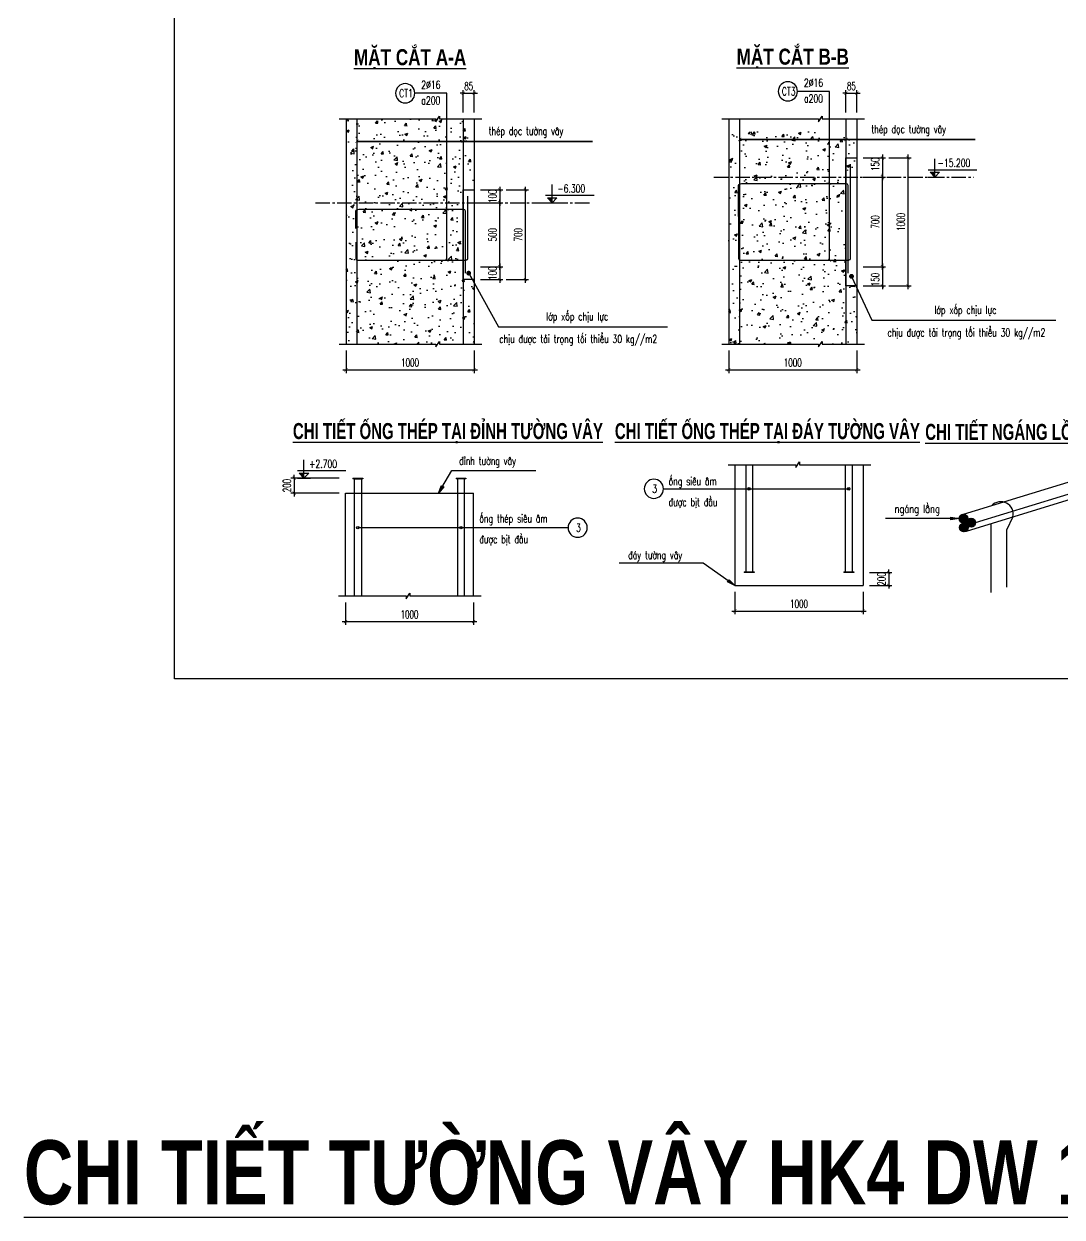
# Model space of a CAD drawing. Header units: millimetres. Extents: x -143570 to 58447, y -1448440 to -1202244.
# Drawn here: x -143570 to -111154, y -1291914 to -1254652 of the extents above; entities that cross this region are included whole.
import ezdxf
from ezdxf.enums import TextEntityAlignment as Align

# ---------------------------------------------------------------- set-up
doc = ezdxf.new("R2010")
doc.units = ezdxf.units.MM
doc.header["$LTSCALE"] = 30
doc.header["$PDMODE"] = 3
doc.linetypes.add('CENTER2', pattern=[1.125, 0.75, -0.125, 0.125, -0.125])
doc.layers.get('0').update_dxf_attribs({"lineweight": 9})
doc.layers.get('Defpoints').update_dxf_attribs({"lineweight": 9})
for name, color, linetype in [('ccu11-Chidan', 9, 'Continuous'), ('ccu11-Cotthep', 9, 'Continuous'), ('ccu11-Dim', 8, 'Continuous'), ('ccu11-Hatch', 8, 'Continuous'), ('ccu11-Manh', 8, 'Continuous'), ('ccu11-Text', 31, 'Continuous'), ('ccu11-Thay', 7, 'Continuous'), ('ccu11-Thep', 4, 'Continuous'), ('ccu11-Truc', 13, 'CENTER2')]:
    doc.layers.add(name, color=color, linetype=linetype)
doc.styles.add('ccu11-dim', font='vnsimli.shx', dxfattribs={"width": 0.65, "bigfont": 'bigfont.shx'})
doc.styles.add('ccu11-VnAvH-B', font='')
doc.styles.add('ccu11-vnsimli', font='vnsimli.shx', dxfattribs={"width": 0.8, "bigfont": 'vns.shx'})
doc.styles.add('ccu11-vnsimple', font='vnsimple.shx', dxfattribs={"bigfont": 'bigfont.shx'})
doc.styles.add('ccu11_simli', font='vnsimli.shx', dxfattribs={"width": 0.8})
doc.styles.get('ccu11-VnAvH-B').set_extended_font_data('.VnAvantH', bold=True)
doc.dimstyles.new('ccu11-100', dxfattribs={"dimscale": 100, "dimtxt": 2.5, "dimasz": 1, "dimexe": 1, "dimexo": 2, "dimgap": 1, "dimtad": 1, "dimdec": 0, "dimdsep": 46, "dimtxsty": 'ccu11-dim', "dimblk": 'ARCHTICK', "dimcen": -1, "dimdle": 1, "dimclrd": 256, "dimclre": 256, "dimclrt": 3, "dimadec": 0, "dimazin": 2, "dimtfac": 0.1, "dimtdec": 0, "dimtmove": 0, "dimatfit": 1, "dimldrblk": 'ARCHTICK', "dimfxl": 1, "dimtvp": 0.833333, "dimtolj": 1, "dimtzin": 12, "dimarcsym": 0})
doc.dimstyles.new('ccu11-100x4', dxfattribs={"dimscale": 100, "dimtxt": 2.5, "dimasz": 1, "dimexe": 1, "dimexo": 2, "dimgap": 1, "dimtad": 1, "dimdec": 0, "dimlfac": 0.25, "dimdsep": 46, "dimtxsty": 'ccu11-dim', "dimblk": 'ARCHTICK', "dimcen": -1, "dimdle": 1, "dimclrd": 256, "dimclre": 256, "dimclrt": 3, "dimadec": 0, "dimazin": 2, "dimtfac": 0.1, "dimtdec": 0, "dimtmove": 0, "dimatfit": 1, "dimldrblk": 'ARCHTICK', "dimfxl": 1, "dimtvp": 0.833333, "dimtolj": 1, "dimtzin": 12, "dimarcsym": 0})

# ---------------------------------------------------------------- blocks, each defined once
blk = doc.blocks.new('_ARCHTICK')
at = {"color": 0, "linetype": 'ByBlock', "const_width": 0.15}
blk.add_lwpolyline([(-0.5, -0.5), (0.5, 0.5)], dxfattribs=at)
blk = doc.blocks.new('*D832')
at = {"layer": 'ccu11-Dim', "lineweight": -2, "transparency": 16777216}
for p, q in [((-135130, -1268834), (-135130, -1268734)), ((-133730, -1268834), (-135230, -1268834)), ((-135130, -1268834), (-135130, -1269306)), ((-133730, -1269306), (-135230, -1269306)), ((-135130, -1269306), (-135130, -1269406))]:
    blk.add_line(p, q, dxfattribs=at)
at = {"layer": 'Defpoints', "color": 0, "transparency": 16777216}
for p in [(-133530, -1268834), (-135130, -1269306), (-133530, -1269306)]:
    blk.add_point(p, dxfattribs=at)
at = {"layer": 'ccu11-Dim', "lineweight": -2, "transparency": 16777216, "xscale": 100, "yscale": 100, "zscale": 100}
for p, rotation in [((-135130, -1268834), 270), ((-135130, -1269306), 90)]:
    blk.add_blockref('_ARCHTICK', p, dxfattribs=dict(at, rotation=rotation))
at = {"layer": 'ccu11-Dim', "color": 3, "transparency": 16777216, "insert": (-135355, -1269070), "char_height": 250, "attachment_point": 5, "rotation": 90, "style": 'ccu11-dim'}
blk.add_mtext('\\A1;200', dxfattribs=at)
blk = doc.blocks.new('*D833')
at = {"layer": 'ccu11-Dim', "lineweight": -2, "transparency": 16777216}
for p, q in [((-133530, -1272717), (-133530, -1273417)), ((-129530, -1272717), (-129530, -1273417)), ((-133630, -1273317), (-129430, -1273317))]:
    blk.add_line(p, q, dxfattribs=at)
at = {"layer": 'Defpoints', "color": 0, "transparency": 16777216}
for p in [(-133530, -1272517), (-129530, -1272517), (-129530, -1273317)]:
    blk.add_point(p, dxfattribs=at)
at = {"layer": 'ccu11-Dim', "lineweight": -2, "transparency": 16777216, "xscale": 100, "yscale": 100, "zscale": 100, "rotation": 180}
blk.add_blockref('_ARCHTICK', (-133530, -1273317), dxfattribs=at)
at = {"layer": 'ccu11-Dim', "lineweight": -2, "transparency": 16777216, "xscale": 100, "yscale": 100, "zscale": 100}
blk.add_blockref('_ARCHTICK', (-129530, -1273317), dxfattribs=at)
at = {"layer": 'ccu11-Dim', "color": 3, "transparency": 16777216, "insert": (-131530, -1273092), "char_height": 250, "attachment_point": 5, "style": 'ccu11-dim'}
blk.add_mtext('\\A1;1000', dxfattribs=at)
blk = doc.blocks.new('*D834')
at = {"layer": 'ccu11-Dim', "lineweight": -2, "transparency": 16777216}
for p, q in [((-116569, -1271787), (-116569, -1271687)), ((-117169, -1271787), (-116469, -1271787)), ((-116569, -1271787), (-116569, -1272187)), ((-117169, -1272187), (-116469, -1272187)), ((-116569, -1272187), (-116569, -1272287))]:
    blk.add_line(p, q, dxfattribs=at)
at = {"layer": 'Defpoints', "color": 0, "transparency": 16777216}
for p in [(-117369, -1271787), (-117369, -1272187), (-116569, -1272187)]:
    blk.add_point(p, dxfattribs=at)
at = {"layer": 'ccu11-Dim', "lineweight": -2, "transparency": 16777216, "xscale": 100, "yscale": 100, "zscale": 100}
for p, rotation in [((-116569, -1271787), 270), ((-116569, -1272187), 90)]:
    blk.add_blockref('_ARCHTICK', p, dxfattribs=dict(at, rotation=rotation))
at = {"layer": 'ccu11-Dim', "color": 3, "transparency": 16777216, "insert": (-116794, -1271987), "char_height": 250, "attachment_point": 5, "rotation": 90, "style": 'ccu11-dim'}
blk.add_mtext('\\A1;200', dxfattribs=at)
blk = doc.blocks.new('*D835')
at = {"layer": 'ccu11-Dim', "lineweight": -2, "transparency": 16777216}
for p, q in [((-121369, -1272387), (-121369, -1273087)), ((-117369, -1272387), (-117369, -1273087)), ((-121469, -1272987), (-117269, -1272987))]:
    blk.add_line(p, q, dxfattribs=at)
at = {"layer": 'Defpoints', "color": 0, "transparency": 16777216}
for p in [(-121369, -1272187), (-117369, -1272187), (-117369, -1272987)]:
    blk.add_point(p, dxfattribs=at)
at = {"layer": 'ccu11-Dim', "lineweight": -2, "transparency": 16777216, "xscale": 100, "yscale": 100, "zscale": 100, "rotation": 180}
blk.add_blockref('_ARCHTICK', (-121369, -1272987), dxfattribs=at)
at = {"layer": 'ccu11-Dim', "lineweight": -2, "transparency": 16777216, "xscale": 100, "yscale": 100, "zscale": 100}
blk.add_blockref('_ARCHTICK', (-117369, -1272987), dxfattribs=at)
at = {"layer": 'ccu11-Dim', "color": 3, "transparency": 16777216, "insert": (-119369, -1272762), "char_height": 250, "attachment_point": 5, "style": 'ccu11-dim'}
blk.add_mtext('\\A1;1000', dxfattribs=at)
blk = doc.blocks.new('*D841')
at = {"layer": 'ccu11-Dim', "lineweight": -2, "transparency": 16777216}
for p, q in [((-133512, -1264855), (-133512, -1265555)), ((-129512, -1264855), (-129512, -1265555)), ((-133612, -1265455), (-129412, -1265455))]:
    blk.add_line(p, q, dxfattribs=at)
at = {"layer": 'Defpoints', "color": 0, "transparency": 16777216}
for p in [(-133512, -1264655), (-129512, -1264655), (-129512, -1265455)]:
    blk.add_point(p, dxfattribs=at)
at = {"layer": 'ccu11-Dim', "lineweight": -2, "transparency": 16777216, "xscale": 100, "yscale": 100, "zscale": 100, "rotation": 180}
blk.add_blockref('_ARCHTICK', (-133512, -1265455), dxfattribs=at)
at = {"layer": 'ccu11-Dim', "lineweight": -2, "transparency": 16777216, "xscale": 100, "yscale": 100, "zscale": 100}
blk.add_blockref('_ARCHTICK', (-129512, -1265455), dxfattribs=at)
at = {"layer": 'ccu11-Dim', "color": 3, "transparency": 16777216, "insert": (-131512, -1265230), "char_height": 250, "attachment_point": 5, "style": 'ccu11-dim'}
blk.add_mtext('\\A1;1000', dxfattribs=at)
blk = doc.blocks.new('SHD')
at = {"layer": 'ccu11-Cotthep'}
blk.add_circle((300, 0), 300, dxfattribs=at)
at = {"layer": 'ccu11-Cotthep', "color": 31, "style": 'ccu11_simli', "width": 0.8}
blk.add_attdef('DK', text='', height=250, dxfattribs=at).set_placement((-101, 65), align=Align.BOTTOM_RIGHT)
blk.add_attdef('KH', text='', height=250, dxfattribs=at).set_placement((300, 0), align=Align.MIDDLE)
blk.add_attdef('KC', text='', height=250, dxfattribs=at).set_placement((-101, -142), align=Align.TOP_RIGHT)
blk = doc.blocks.new('*D842')
at = {"layer": 'ccu11-Dim', "lineweight": -2, "transparency": 16777216}
for p, q in [((-129312, -1262236), (-128612, -1262236)), ((-128712, -1262136), (-128712, -1262736)), ((-129312, -1262636), (-128612, -1262636))]:
    blk.add_line(p, q, dxfattribs=at)
at = {"layer": 'Defpoints', "color": 0, "transparency": 16777216}
for p in [(-129512, -1262236), (-129512, -1262636), (-128712, -1262636)]:
    blk.add_point(p, dxfattribs=at)
at = {"layer": 'ccu11-Dim', "lineweight": -2, "transparency": 16777216, "xscale": 100, "yscale": 100, "zscale": 100}
for p, rotation in [((-128712, -1262236), 90), ((-128712, -1262636), 270)]:
    blk.add_blockref('_ARCHTICK', p, dxfattribs=dict(at, rotation=rotation))
at = {"layer": 'ccu11-Dim', "color": 3, "transparency": 16777216, "insert": (-128937, -1262436), "char_height": 250, "attachment_point": 5, "rotation": 90, "style": 'ccu11-dim'}
blk.add_mtext('\\A1;100', dxfattribs=at)
blk = doc.blocks.new('*D843')
at = {"layer": 'ccu11-Dim', "lineweight": -2, "transparency": 16777216}
for p, q in [((-128712, -1259736), (-128712, -1260336)), ((-129312, -1259836), (-128612, -1259836)), ((-129312, -1260236), (-128612, -1260236))]:
    blk.add_line(p, q, dxfattribs=at)
at = {"layer": 'Defpoints', "color": 0, "transparency": 16777216}
for p in [(-129512, -1259836), (-129512, -1260236), (-128712, -1260236)]:
    blk.add_point(p, dxfattribs=at)
at = {"layer": 'ccu11-Dim', "lineweight": -2, "transparency": 16777216, "xscale": 100, "yscale": 100, "zscale": 100}
for p, rotation in [((-128712, -1259836), 90), ((-128712, -1260236), 270)]:
    blk.add_blockref('_ARCHTICK', p, dxfattribs=dict(at, rotation=rotation))
at = {"layer": 'ccu11-Dim', "color": 3, "transparency": 16777216, "insert": (-128937, -1260036), "char_height": 250, "attachment_point": 5, "rotation": 90, "style": 'ccu11-dim'}
blk.add_mtext('\\A1;100', dxfattribs=at)
blk = doc.blocks.new('*D844')
at = {"layer": 'ccu11-Dim', "lineweight": -2, "transparency": 16777216}
for p, q in [((-128712, -1262336), (-128712, -1260136)), ((-129312, -1260236), (-128612, -1260236)), ((-129312, -1262236), (-128612, -1262236))]:
    blk.add_line(p, q, dxfattribs=at)
at = {"layer": 'Defpoints', "color": 0, "transparency": 16777216}
for p in [(-129512, -1260236), (-128712, -1260236), (-129512, -1262236)]:
    blk.add_point(p, dxfattribs=at)
at = {"layer": 'ccu11-Dim', "lineweight": -2, "transparency": 16777216, "xscale": 100, "yscale": 100, "zscale": 100}
for p, rotation in [((-128712, -1260236), 90), ((-128712, -1262236), 270)]:
    blk.add_blockref('_ARCHTICK', p, dxfattribs=dict(at, rotation=rotation))
at = {"layer": 'ccu11-Dim', "color": 3, "transparency": 16777216, "insert": (-128937, -1261236), "char_height": 250, "attachment_point": 5, "rotation": 90, "style": 'ccu11-dim'}
blk.add_mtext('\\A1;500', dxfattribs=at)
blk = doc.blocks.new('*D845')
at = {"layer": 'ccu11-Dim', "lineweight": -2, "transparency": 16777216}
for p, q in [((-127912, -1262736), (-127912, -1259736)), ((-128512, -1259836), (-127812, -1259836)), ((-128512, -1262636), (-127812, -1262636))]:
    blk.add_line(p, q, dxfattribs=at)
at = {"layer": 'Defpoints', "color": 0, "transparency": 16777216}
for p in [(-128712, -1259836), (-127912, -1259836), (-128712, -1262636)]:
    blk.add_point(p, dxfattribs=at)
at = {"layer": 'ccu11-Dim', "lineweight": -2, "transparency": 16777216, "xscale": 100, "yscale": 100, "zscale": 100}
for p, rotation in [((-127912, -1259836), 90), ((-127912, -1262636), 270)]:
    blk.add_blockref('_ARCHTICK', p, dxfattribs=dict(at, rotation=rotation))
at = {"layer": 'ccu11-Dim', "color": 3, "transparency": 16777216, "insert": (-128137, -1261236), "char_height": 250, "attachment_point": 5, "rotation": 90, "style": 'ccu11-dim'}
blk.add_mtext('\\A1;700', dxfattribs=at)
blk = doc.blocks.new('*D846')
at = {"layer": 'ccu11-Dim', "lineweight": -2, "transparency": 16777216}
for p, q in [((-121564, -1264855), (-121564, -1265555)), ((-117564, -1264855), (-117564, -1265555)), ((-121664, -1265455), (-117464, -1265455))]:
    blk.add_line(p, q, dxfattribs=at)
at = {"layer": 'Defpoints', "color": 0, "transparency": 16777216}
for p in [(-121564, -1264655), (-117564, -1264655), (-117564, -1265455)]:
    blk.add_point(p, dxfattribs=at)
at = {"layer": 'ccu11-Dim', "lineweight": -2, "transparency": 16777216, "xscale": 100, "yscale": 100, "zscale": 100, "rotation": 180}
blk.add_blockref('_ARCHTICK', (-121564, -1265455), dxfattribs=at)
at = {"layer": 'ccu11-Dim', "lineweight": -2, "transparency": 16777216, "xscale": 100, "yscale": 100, "zscale": 100}
blk.add_blockref('_ARCHTICK', (-117564, -1265455), dxfattribs=at)
at = {"layer": 'ccu11-Dim', "color": 3, "transparency": 16777216, "insert": (-119564, -1265230), "char_height": 250, "attachment_point": 5, "style": 'ccu11-dim'}
blk.add_mtext('\\A1;1000', dxfattribs=at)
blk = doc.blocks.new('ccu11-cotcaodo1')
at = {"layer": 'ccu11-Chidan'}
for p, q in [((0, 0), (0, 565)), ((-206, 230), (1309, 230)), ((-206, 0), (206, 0)), ((-150, 150), (150, 150)), ((0, 0), (-150, 150)), ((0, 0), (150, 150))]:
    blk.add_line(p, q, dxfattribs=at)
blk.add_solid([(-150, 150), (0, 150), (0, 0)], dxfattribs=at)
at = {"layer": 'ccu11-Chidan', "color": 31, "ltscale": 10, "style": 'ccu11-vnsimli', "width": 0.8}
blk.add_attdef('%%P0.000', text='', height=253, dxfattribs=at).set_placement((597, 441), align=Align.MIDDLE_CENTER)
blk = doc.blocks.new('*D847')
at = {"layer": 'ccu11-Dim', "lineweight": -2, "transparency": 16777216}
for p, q in [((-117364, -1262236), (-116664, -1262236)), ((-116764, -1262136), (-116764, -1262936)), ((-117364, -1262836), (-116664, -1262836))]:
    blk.add_line(p, q, dxfattribs=at)
at = {"layer": 'Defpoints', "color": 0, "transparency": 16777216}
for p in [(-117564, -1262236), (-117564, -1262836), (-116764, -1262836)]:
    blk.add_point(p, dxfattribs=at)
at = {"layer": 'ccu11-Dim', "lineweight": -2, "transparency": 16777216, "xscale": 100, "yscale": 100, "zscale": 100}
for p, rotation in [((-116764, -1262236), 90), ((-116764, -1262836), 270)]:
    blk.add_blockref('_ARCHTICK', p, dxfattribs=dict(at, rotation=rotation))
at = {"layer": 'ccu11-Dim', "color": 3, "transparency": 16777216, "insert": (-116989, -1262636), "char_height": 250, "attachment_point": 5, "rotation": 90, "style": 'ccu11-dim'}
blk.add_mtext('\\A1;150', dxfattribs=at)
blk = doc.blocks.new('*D848')
at = {"layer": 'ccu11-Dim', "lineweight": -2, "transparency": 16777216}
for p, q in [((-117364, -1258836), (-116664, -1258836)), ((-116764, -1258736), (-116764, -1259536)), ((-117364, -1259436), (-116664, -1259436))]:
    blk.add_line(p, q, dxfattribs=at)
at = {"layer": 'Defpoints', "color": 0, "transparency": 16777216}
for p in [(-117564, -1258836), (-117564, -1259436), (-116764, -1259436)]:
    blk.add_point(p, dxfattribs=at)
at = {"layer": 'ccu11-Dim', "lineweight": -2, "transparency": 16777216, "xscale": 100, "yscale": 100, "zscale": 100}
for p, rotation in [((-116764, -1258836), 90), ((-116764, -1259436), 270)]:
    blk.add_blockref('_ARCHTICK', p, dxfattribs=dict(at, rotation=rotation))
at = {"layer": 'ccu11-Dim', "color": 3, "transparency": 16777216, "insert": (-116989, -1259036), "char_height": 250, "attachment_point": 5, "rotation": 90, "style": 'ccu11-dim'}
blk.add_mtext('\\A1;150', dxfattribs=at)
blk = doc.blocks.new('*D849')
at = {"layer": 'ccu11-Dim', "lineweight": -2, "transparency": 16777216}
for p, q in [((-117364, -1259436), (-116664, -1259436)), ((-116764, -1262336), (-116764, -1259336)), ((-117364, -1262236), (-116664, -1262236))]:
    blk.add_line(p, q, dxfattribs=at)
at = {"layer": 'Defpoints', "color": 0, "transparency": 16777216}
for p in [(-117564, -1259436), (-116764, -1259436), (-117564, -1262236)]:
    blk.add_point(p, dxfattribs=at)
at = {"layer": 'ccu11-Dim', "lineweight": -2, "transparency": 16777216, "xscale": 100, "yscale": 100, "zscale": 100}
for p, rotation in [((-116764, -1259436), 90), ((-116764, -1262236), 270)]:
    blk.add_blockref('_ARCHTICK', p, dxfattribs=dict(at, rotation=rotation))
at = {"layer": 'ccu11-Dim', "color": 3, "transparency": 16777216, "insert": (-116989, -1260836), "char_height": 250, "attachment_point": 5, "rotation": 90, "style": 'ccu11-dim'}
blk.add_mtext('\\A1;700', dxfattribs=at)
blk = doc.blocks.new('*D850')
at = {"layer": 'ccu11-Dim', "lineweight": -2, "transparency": 16777216}
for p, q in [((-116564, -1258836), (-115864, -1258836)), ((-115964, -1262936), (-115964, -1258736)), ((-116564, -1262836), (-115864, -1262836))]:
    blk.add_line(p, q, dxfattribs=at)
at = {"layer": 'Defpoints', "color": 0, "transparency": 16777216}
for p in [(-116764, -1258836), (-115964, -1258836), (-116764, -1262836)]:
    blk.add_point(p, dxfattribs=at)
at = {"layer": 'ccu11-Dim', "lineweight": -2, "transparency": 16777216, "xscale": 100, "yscale": 100, "zscale": 100}
for p, rotation in [((-115964, -1258836), 90), ((-115964, -1262836), 270)]:
    blk.add_blockref('_ARCHTICK', p, dxfattribs=dict(at, rotation=rotation))
at = {"layer": 'ccu11-Dim', "color": 3, "transparency": 16777216, "insert": (-116189, -1260836), "char_height": 250, "attachment_point": 5, "rotation": 90, "style": 'ccu11-dim'}
blk.add_mtext('\\A1;1000', dxfattribs=at)
blk = doc.blocks.new('*D851')
at = {"layer": 'ccu11-Dim', "lineweight": -2, "transparency": 16777216}
for p, q in [((-129852, -1256819), (-129952, -1256819)), ((-129852, -1257419), (-129852, -1256719)), ((-129852, -1256819), (-129512, -1256819)), ((-129512, -1257419), (-129512, -1256719)), ((-129512, -1256819), (-129412, -1256819))]:
    blk.add_line(p, q, dxfattribs=at)
at = {"layer": 'Defpoints', "color": 0, "transparency": 16777216}
for p in [(-129512, -1256819), (-129852, -1257619), (-129512, -1257619)]:
    blk.add_point(p, dxfattribs=at)
at = {"layer": 'ccu11-Dim', "lineweight": -2, "transparency": 16777216, "xscale": 100, "yscale": 100, "zscale": 100}
blk.add_blockref('_ARCHTICK', (-129852, -1256819), dxfattribs=at)
at = {"layer": 'ccu11-Dim', "lineweight": -2, "transparency": 16777216, "xscale": 100, "yscale": 100, "zscale": 100, "rotation": 180}
blk.add_blockref('_ARCHTICK', (-129512, -1256819), dxfattribs=at)
at = {"layer": 'ccu11-Dim', "color": 3, "transparency": 16777216, "insert": (-129682, -1256594), "char_height": 250, "attachment_point": 5, "style": 'ccu11-dim'}
blk.add_mtext('\\A1;85', dxfattribs=at)
blk = doc.blocks.new('*D852')
at = {"layer": 'ccu11-Dim', "lineweight": -2, "transparency": 16777216}
for p, q in [((-117904, -1256819), (-118004, -1256819)), ((-117904, -1257419), (-117904, -1256719)), ((-117904, -1256819), (-117564, -1256819)), ((-117564, -1257419), (-117564, -1256719)), ((-117564, -1256819), (-117464, -1256819))]:
    blk.add_line(p, q, dxfattribs=at)
at = {"layer": 'Defpoints', "color": 0, "transparency": 16777216}
for p in [(-117564, -1256819), (-117904, -1257619), (-117564, -1257619)]:
    blk.add_point(p, dxfattribs=at)
at = {"layer": 'ccu11-Dim', "lineweight": -2, "transparency": 16777216, "xscale": 100, "yscale": 100, "zscale": 100}
blk.add_blockref('_ARCHTICK', (-117904, -1256819), dxfattribs=at)
at = {"layer": 'ccu11-Dim', "lineweight": -2, "transparency": 16777216, "xscale": 100, "yscale": 100, "zscale": 100, "rotation": 180}
blk.add_blockref('_ARCHTICK', (-117564, -1256819), dxfattribs=at)
at = {"layer": 'ccu11-Dim', "color": 3, "transparency": 16777216, "insert": (-117734, -1256594), "char_height": 250, "attachment_point": 5, "style": 'ccu11-dim'}
blk.add_mtext('\\A1;85', dxfattribs=at)

msp = doc.modelspace()

# ---------------------------------------------------------------- hatches: boundary and pattern name
at = {"layer": 'ccu11-Hatch'}
h = msp.add_hatch(dxfattribs=at)
h.set_pattern_fill('AR-CONC', color=256, scale=5, style=0)
h.set_pattern_definition([(50, (-15874.06, -15119.6), (910.92334, -79.69543), [95.25, -1047.75]), (355, (-15874.1, -15119.6), (-176.2171, 955.2842), [76.2, -838.2029]), (100.451445, (-15798.15, -15126.2), (734.70624, 875.58876), [80.95004, -890.4512]), (46.1842, (-15874, -14865.6), (1355.3952, -210.2116), [142.875, -1571.625]), (96.63556, (-15761.1, -14883.1), (1187.0207, 1237.1306), [121.4251, -1335.678]), (351.18415, (-15874, -14865.6), (1187.0207, 1237.1306), [114.2998, -1257.2987]), (21, (-15747.06, -14929.1), (758.07196, -511.326), [95.25, -1047.75]), (326, (-15747.1, -14929.1), (309.01014, 920.9398), [76.2, -838.2]), (71.451445, (-15683.9, -14971.7), (1067.0821, 409.61384), [80.95004, -890.4497]), (37.5, (-15874.06, -15119.6), (15.44302, 422.775194), [0, -828.04, 0, -850.9, 0, -841.375]), (7.5, (-15874.06, -15119.6), (334.09831, 500.90287), [0, -485.14, 0, -808.99, 0, -320.675]), (327.5, (-16157.27, -15119.6), (677.95298, -28.64372), [0, -317.5, 0, -990.6, 0, -1314.45]), (317.5, (-16284.27, -15119.6), (740.6459, 127.13246), [0, -412.75, 0, -657.86, 0, -933.45])])
h.paths.add_polyline_path([(-129511.97, -1257618.76), (-130589.24, -1257618.76), (-130589.24, -1257531.4), (-130705.73, -1257706.13), (-130705.73, -1257618.76), (-133511.97, -1257618.76), (-133511.97, -1264654.87), (-130705.73, -1264654.87), (-130705.73, -1264742.24), (-130589.24, -1264567.51), (-130589.24, -1264654.87), (-129511.97, -1264654.87), (-129511.97, -1262635.94), (-129851.97, -1262635.94), (-129851.97, -1259835.94), (-129511.97, -1259835.94)])
h = msp.add_hatch(dxfattribs=at)
h.set_pattern_fill('AR-CONC', color=256, scale=5, style=0)
h.set_pattern_definition([(50, (-16674.06, -15295.7), (910.92334, -79.69543), [95.25, -1047.75]), (355, (-16674.1, -15295.7), (-176.2171, 955.2842), [76.2, -838.2029]), (100.451445, (-16598.15, -15302.3), (734.70624, 875.58876), [80.95004, -890.4512]), (46.1842, (-16674, -15041.7), (1355.3952, -210.2116), [142.875, -1571.625]), (96.63556, (-16561.1, -15059.2), (1187.0207, 1237.1306), [121.4251, -1335.678]), (351.18415, (-16674, -15041.7), (1187.0207, 1237.1306), [114.2998, -1257.2987]), (21, (-16547.06, -15105.2), (758.07196, -511.326), [95.25, -1047.75]), (326, (-16547.1, -15105.2), (309.01014, 920.9398), [76.2, -838.2]), (71.451445, (-16483.9, -15147.8), (1067.0821, 409.61384), [80.95004, -890.4497]), (37.5, (-16674.06, -15295.67), (15.44302, 422.775194), [0, -828.04, 0, -850.9, 0, -841.375]), (7.5, (-16674.06, -15295.67), (334.09831, 500.90287), [0, -485.14, 0, -808.99, 0, -320.675]), (327.5, (-16957.27, -15295.67), (677.95298, -28.64372), [0, -317.5, 0, -990.6, 0, -1314.45]), (317.5, (-17084.27, -15295.7), (740.6459, 127.13246), [0, -412.75, 0, -657.86, 0, -933.45])])
h.paths.add_polyline_path([(-117904.11, -1259235.69), (-117564.11, -1259235.69), (-117564.11, -1258018.76), (-118641.37, -1258018.76), (-118641.37, -1257931.4), (-118757.86, -1258106.13), (-118757.86, -1258018.76), (-121564.11, -1258018.76), (-121564.11, -1264654.62), (-118757.86, -1264654.62), (-118757.86, -1264741.99), (-118641.37, -1264567.25), (-118641.37, -1264654.62), (-117564.11, -1264654.62), (-117564.11, -1262835.69), (-117904.11, -1262835.69)])
h = msp.add_hatch(dxfattribs=at)
h.set_pattern_fill('ANSI31', color=256, scale=200, style=0)
h.set_pattern_definition([(45, (-365741.464, -1595622.319), (-17.6776695, 17.6776695), [])])
h.paths.add_polyline_path([(-114098.96, -1270102.32, 1), (-114373.96, -1270102.32, 0.78780416), (-114114.03, -1270164.9), (-114114.03, -1270164.9, 0.11869062)])
h.paths.add_polyline_path([(-113854.1, -1270227.49, 0.78780416), (-114114.03, -1270164.9), (-114114.03, -1270164.9, 0.11869062), (-114129.1, -1270227.49, 0.14275303), (-114107.57, -1270301.36, -0.00634098), (-114105.66, -1270304.28, 0.74029706)])
h.paths.add_polyline_path([(-114084.13, -1270378.15, 0.14275303), (-114105.66, -1270304.28, -0.00634098), (-114107.57, -1270301.36, 0.74029706), (-114359.13, -1270378.15, 1)])

# ---------------------------------------------------------------- linework, layer by layer
at = {"layer": 'ccu11-Dim'}
for p, q in [((-125812.04, -1258320.88), (-133171.97, -1258320.88)), ((-125812.04, -1258320.88), (-129851.97, -1258320.88)), ((-113864.17, -1258260.43), (-121224.11, -1258260.43)), ((-113864.17, -1258260.43), (-117904.11, -1258260.43))]:
    msp.add_line(p, q, dxfattribs=at)
at = {"layer": 'ccu11-Manh'}
for points in [[(-133723.77, -1257618.76), (-130705.73, -1257618.76), (-130705.73, -1257706.13), (-130589.24, -1257531.4), (-130589.24, -1257618.76), (-129273.77, -1257618.76)], [(-121775.9, -1257618.76), (-118757.86, -1257618.76), (-118757.86, -1257706.13), (-118641.37, -1257531.4), (-118641.37, -1257618.76), (-117325.9, -1257618.76)], [(-133723.77, -1264654.87), (-130705.73, -1264654.87), (-130705.73, -1264742.24), (-130589.24, -1264567.51), (-130589.24, -1264654.87), (-129273.77, -1264654.87)], [(-121775.9, -1264654.62), (-118757.86, -1264654.62), (-118757.86, -1264741.99), (-118641.37, -1264567.25), (-118641.37, -1264654.62), (-117325.9, -1264654.62)], [(-121580.67, -1268417.02), (-119472.19, -1268417.02), (-119472.19, -1268504.39), (-119355.7, -1268329.65), (-119355.7, -1268417.02), (-117130.67, -1268417.02)], [(-123600.41, -1269170.37), (-117817.38, -1269170.37)], [(-133742.18, -1272517.41), (-131633.7, -1272517.41), (-131633.7, -1272604.78), (-131517.21, -1272430.04), (-131517.21, -1272517.41), (-129292.18, -1272517.41)]]:
    msp.add_lwpolyline(points, dxfattribs=at)
at = {"layer": 'ccu11-Manh', "linetype": 'Continuous'}
msp.add_lwpolyline([(-126580.47, -1270385.47), (-133144.86, -1270385.47)], dxfattribs=at)
at = {"layer": 'ccu11-Manh'}
for centre in [(-120929.05, -1269170.37), (-117817.38, -1269170.37), (-133144.86, -1270385.47), (-129923.07, -1270385.47)]:
    msp.add_circle(centre, 38.62, dxfattribs=at)
at = {"layer": 'ccu11-Thay', "linetype": 'Continuous'}
for p, q in [((-133511.97, -1257618.76), (-133511.97, -1264654.87)), ((-129511.97, -1257618.76), (-129511.97, -1264654.87)), ((-121564.11, -1257618.76), (-121564.11, -1264654.62)), ((-117564.11, -1257618.76), (-117564.11, -1264654.62)), ((-117904.11, -1262835.69), (-117904.11, -1258835.69)), ((-117904.11, -1258835.69), (-117564.11, -1258835.69)), ((-129851.97, -1262635.94), (-129851.97, -1259835.94)), ((-129851.97, -1259835.94), (-129511.97, -1259835.94)), ((-129511.97, -1262635.94), (-129851.97, -1262635.94)), ((-117564.11, -1262835.69), (-117904.11, -1262835.69))]:
    msp.add_line(p, q, dxfattribs=at)
at = {"layer": 'ccu11-Thay'}
for p, q in [((-121368.88, -1268416.28), (-121368.88, -1272186.74)), ((-117368.88, -1268417.02), (-117368.88, -1272186.74)), ((-133530.39, -1269305.83), (-129530.39, -1269305.83)), ((-133530.39, -1272517.16), (-133530.39, -1269305.83)), ((-129530.39, -1272516.41), (-129530.39, -1269305.83)), ((-121368.88, -1272186.74), (-117368.88, -1272186.74))]:
    msp.add_line(p, q, dxfattribs=at)
msp.add_lwpolyline([(-138866.43, -1209769.09), (-46466.43, -1209769.09), (-46466.43, -1275109.1), (-138866.43, -1275109.1)], close=True, dxfattribs=at)
msp.add_lwpolyline([(-138866.43, -1209769.09), (-46466.43, -1209769.09), (-46466.43, -1275109.1), (-138866.43, -1275109.1)], close=True, dxfattribs=at)
msp.add_lwpolyline([(-138866.43, -1209769.09), (-46466.43, -1209769.09), (-46466.43, -1275109.1), (-138866.43, -1275109.1)], close=True, dxfattribs=at)
at = {"layer": 'ccu11-Thep'}
for p, q in [((-133171.97, -1257618.76), (-133171.97, -1264654.87)), ((-129851.97, -1257618.76), (-129851.97, -1264654.87)), ((-121224.11, -1257618.76), (-121224.11, -1264654.62)), ((-117904.11, -1257618.76), (-117904.11, -1264654.62)), ((-114236.46, -1269964.82), (-108392.46, -1268172.32)), ((-114142.87, -1270490.86), (-108298.87, -1268698.36)), ((-113854.1, -1270227.49), (-108010.1, -1268434.99)), ((-112690.6, -1270045.41), (-112887.46, -1270466.82)), ((-113380.46, -1270257.01), (-113380.46, -1272409.23)), ((-112887.46, -1270466.82), (-112887.46, -1272246.67))]:
    msp.add_line(p, q, dxfattribs=at)
at = {"layer": 'ccu11-Thep', "linetype": 'ByBlock'}
for p, q in [((-133294.39, -1268833.64), (-133294.39, -1268860.04)), ((-133294.39, -1268833.64), (-132986.39, -1268833.64)), ((-132986.39, -1268833.64), (-132986.39, -1268860.04)), ((-130074.39, -1268833.64), (-130074.39, -1268860.04)), ((-130074.39, -1268833.64), (-129766.39, -1268833.64)), ((-129766.39, -1268833.64), (-129766.39, -1268860.04)), ((-121077.6, -1271760.34), (-121077.6, -1271786.74)), ((-121077.6, -1271760.34), (-120769.6, -1271760.34)), ((-120769.6, -1271760.34), (-120769.6, -1271786.74)), ((-117968.16, -1271760.34), (-117968.16, -1271786.74)), ((-117968.16, -1271760.34), (-117660.16, -1271760.34)), ((-117660.16, -1271760.34), (-117660.16, -1271786.74))]:
    msp.add_line(p, q, dxfattribs=at)
at = {"layer": 'ccu11-Thep', "linetype": 'Continuous', "lineweight": 5}
for p, q in [((-133294.39, -1268860.04), (-132986.39, -1268860.04)), ((-130074.39, -1268860.04), (-129766.39, -1268860.04)), ((-121077.6, -1271786.74), (-120769.6, -1271786.74)), ((-117968.16, -1271786.74), (-117660.16, -1271786.74))]:
    msp.add_line(p, q, dxfattribs=at)
at = {"layer": 'ccu11-Thep'}
for points in [[(-117768.13, -1259035.69), (-117768.13, -1261985.69, -0.41421356), (-117818.13, -1262035.69)], [(-121262.61, -1260662.13), (-121262.61, -1259735.69, -0.41421356), (-121162.61, -1259635.69), (-117899.14, -1259635.69)], [(-117899.14, -1259635.69, -0.41421356), (-117849.14, -1259685.69), (-117849.14, -1262435.69)], [(-129716, -1260035.94), (-129716, -1261985.94, -0.41421356), (-129766, -1262035.94)], [(-133210.47, -1261041.09), (-133210.47, -1260535.94, -0.41421356), (-133110.47, -1260435.94), (-129847.01, -1260435.94)], [(-129847.01, -1260435.94, -0.41421356), (-129797.01, -1260485.94), (-129797.01, -1262435.94)], [(-121262.61, -1260471.68), (-121262.61, -1261935.69, 0.41421356), (-121162.61, -1262035.69), (-117818.13, -1262035.69)], [(-133210.47, -1261467.93), (-133210.47, -1261935.94, 0.41421356), (-133110.47, -1262035.94), (-129766, -1262035.94)]]:
    msp.add_lwpolyline(points, format="xyb", dxfattribs=at)
for points in [[(-121033.6, -1268417.02), (-121033.6, -1271760.34), (-120813.6, -1271760.34), (-120813.6, -1268417.02)], [(-117924.16, -1268417.02), (-117924.16, -1271760.34), (-117704.16, -1271760.34), (-117704.16, -1268417.02)], [(-133250.39, -1272516.41), (-133250.39, -1268860.04), (-133030.39, -1268860.04), (-133030.39, -1272516.41)], [(-129810.39, -1272516.41), (-129810.39, -1268860.04), (-130030.39, -1268860.04), (-130030.39, -1272516.41)]]:
    msp.add_lwpolyline(points, dxfattribs=at)
for centre in [(-114236.46, -1270102.32), (-114221.63, -1270378.15), (-113991.6, -1270227.49)]:
    msp.add_circle(centre, 137.5, dxfattribs=at)
msp.add_arc((-113071.3, -1269963.12), 389.49, 347.801978, 136.237091, dxfattribs=at)
at = {"layer": 'ccu11-Truc', "ltscale": 20}
for p, q in [((-122031.87, -1259435.69), (-113917.36, -1259435.69)), ((-134464.19, -1260235.94), (-125865.23, -1260235.94))]:
    msp.add_line(p, q, dxfattribs=at)

# ---------------------------------------------------------------- block references
at = {"layer": 'ccu11-Chidan'}
ref = msp.add_blockref('ccu11-cotcaodo1', (-115127.72, -1259435.69), dxfattribs=at)
ref.add_attrib('%%P0.000', '-15.200', dxfattribs={"color": 31, "ltscale": 10, "height": 250, "style": 'ccu11-vnsimli', "width": 0.7}).set_placement((-114530.33, -1258994.48), align=Align.MIDDLE_CENTER)
ref = msp.add_blockref('ccu11-cotcaodo1', (-127075.59, -1260235.94), dxfattribs=at)
ref.add_attrib('%%P0.000', '-6.300', dxfattribs={"color": 31, "ltscale": 10, "height": 250, "style": 'ccu11-vnsimli', "width": 0.7}).set_placement((-126478.19, -1259794.74), align=Align.MIDDLE_CENTER)
ref = msp.add_blockref('ccu11-cotcaodo1', (-134824.33, -1268833.64), dxfattribs=at)
ref.add_attrib('%%P0.000', '+2.700', dxfattribs={"color": 31, "ltscale": 10, "height": 250, "style": 'ccu11-vnsimli', "width": 0.7}).set_placement((-134226.94, -1268392.43), align=Align.MIDDLE_CENTER)
at = {"layer": 'ccu11-Cotthep'}
ref = msp.add_blockref('SHD', (-131363.5, -1256819.19), dxfattribs=dict(at, xscale=-1))
ref.add_attrib('KH', 'CT1', dxfattribs={"color": 31, "height": 250, "style": 'ccu11-vnsimple', "width": 0.7}).set_placement((-131638.5, -1256819.19), align=Align.MIDDLE_CENTER)
ref.add_attrib('KC', 'a200', dxfattribs={"color": 31, "height": 250, "style": 'ccu11-vnsimple', "width": 0.7}).set_placement((-130863.5, -1256919.19), align=Align.TOP_CENTER)
ref.add_attrib('DK', '2`16', dxfattribs={"color": 31, "height": 250, "style": 'ccu11-vnsimple', "width": 0.7}).set_placement((-130863.5, -1256752.53), align=Align.BOTTOM_CENTER)
ref = msp.add_blockref('SHD', (-119415.64, -1256758.74), dxfattribs=dict(at, xscale=-1))
ref.add_attrib('KH', 'CT3', dxfattribs={"color": 31, "height": 250, "style": 'ccu11-vnsimple', "width": 0.7}).set_placement((-119690.64, -1256758.74), align=Align.MIDDLE_CENTER)
ref.add_attrib('KC', 'a200', dxfattribs={"color": 31, "height": 250, "style": 'ccu11-vnsimple', "width": 0.7}).set_placement((-118915.64, -1256858.74), align=Align.TOP_CENTER)
ref.add_attrib('DK', '2`16', dxfattribs={"color": 31, "height": 250, "style": 'ccu11-vnsimple', "width": 0.7}).set_placement((-118915.64, -1256692.07), align=Align.BOTTOM_CENTER)
at = {"layer": 'ccu11-Thay'}
ref = msp.add_blockref('SHD', (-123600.41, -1269170.37), dxfattribs=dict(at, xscale=-1))
ref.add_attrib('KH', '3', dxfattribs={"layer": 'ccu11-Cotthep', "color": 31, "height": 250, "style": 'ccu11-vnsimple', "width": 0.7}).set_placement((-123875.41, -1269170.37), align=Align.MIDDLE_CENTER)
ref = msp.add_blockref('SHD', (-125980.47, -1270385.47), dxfattribs=dict(at, xscale=-1))
ref.add_attrib('KH', '3', dxfattribs={"layer": 'ccu11-Cotthep', "color": 31, "height": 250, "style": 'ccu11-vnsimple', "width": 0.7}).set_placement((-126255.47, -1270385.47), align=Align.MIDDLE_CENTER)

# ---------------------------------------------------------------- texts
at = {"layer": 'ccu11-Text'}
for s, height, style, width, p in [('%%UmÆt c¾t a-a', 500, 'ccu11-VnAvH-B', 0.8, (-131511.97, -1255942.61)), ('%%UmÆt c¾t b-b', 500, 'ccu11-VnAvH-B', 0.8, (-119564.11, -1255925.73)), ('%%Uchi tiÕt èng thÐp t¹i ®Ønh t\xadêng v©y', 500, 'ccu11-VnAvH-B', 0.7, (-130330.39, -1267617.17)), ('%%Uchi tiÕt èng thÐp t¹i ®¸y t\xadêng v©y', 500, 'ccu11-VnAvH-B', 0.7, (-120356.33, -1267617.17)), ('%%Uchi tiÕt ng¸ng lång thÐp', 500, 'ccu11-VnAvH-B', 0.7, (-112087.12, -1267643.38)), ('ng¸ng lång', 250, 'ccu11-vnsimli', 0.75, (-115677.96, -1269920.37))]:
    msp.add_text(s, height=height, dxfattribs=dict(at, style=style, width=width)).set_placement(p, align=Align.CENTER)
at = {"layer": 'ccu11-Text', "style": 'ccu11-vnsimli', "width": 0.7}
for s, height, p in [('thÐp däc t\xadêng v©y', 250.0332, (-129059.78, -1258122.31, -358959.88)), ('thÐp däc t\xadêng v©y', 250.0332, (-117111.91, -1258061.86, -358959.88)), ('®Ønh t\xadêng v©y', 250, (-129976.06, -1268421.69)), ('®\xadîc bÞt ®Çu', 250, (-123438.14, -1269709.35))]:
    msp.add_text(s, height=height, dxfattribs=at).set_placement(p)
at = {"layer": 'ccu11-Text', "linetype": 'Continuous', "style": 'ccu11-vnsimli', "width": 0.7}
for s, p in [('líp xèp chÞu lùc', (-114173.27, -1263710.87)), ('líp xèp chÞu lùc', (-126291.56, -1263911.12)), ('chÞu ®\xadîc t¶i träng tèi thiÓu 30 kg//m2', (-114143.28, -1264416.54)), ('chÞu ®\xadîc t¶i träng tèi thiÓu 30 kg//m2', (-126261.58, -1264616.79))]:
    msp.add_text(s, height=250, dxfattribs=at).set_placement(p, align=Align.CENTER)
for s, p in [('èng siªu ©m', (-123438.14, -1269059.35)), ('èng thÐp siªu ©m', (-129348.6, -1270223.12)), ('®\xadîc bÞt ®Çu', (-129348.6, -1270873.12)), ('®¸y t\xadêng v©y', (-124703.77, -1271363.26))]:
    msp.add_text(s, height=250, dxfattribs=at).set_placement(p)
at = {"layer": 'ccu11-Text', "color": 2, "style": 'ccu11-VnAvH-B', "width": 0.8}
msp.add_text('%%UCHI TIÕT T¦êNG V¢Y HK4 dw 1.2m', height=2000, dxfattribs=at).set_placement((-125068.22, -1291513.7), align=Align.CENTER)

# ---------------------------------------------------------------- dimensions: what is measured, and where the dimension line sits
at = {"layer": 'ccu11-Dim'}
for base, p1, p2, picture, middle in [((-129511.97, -1256819.19), (-129851.97, -1257618.76), (-129511.97, -1257618.76), '*D851', (-129681.97, -1256594.19)), ((-117564.11, -1256818.76), (-117904.11, -1257618.76), (-117564.11, -1257618.76), '*D852', (-117734.11, -1256593.76))]:
    dim = msp.add_linear_dim(base=base, p1=p1, p2=p2, dimstyle='ccu11-100x4', override={"dimtix": 1}, dxfattribs=at)
    dim.commit()
    dim.dimension.update_dxf_attribs({"geometry": picture, "text_midpoint": middle})
for base, p1, p2, picture, middle in [((-116764.09, -1259435.69), (-117564.11, -1258835.69), (-117564.11, -1259435.69), '*D848', (-116764.09, -1259035.69)), ((-128711.96, -1260235.94), (-129511.97, -1259835.94), (-129511.97, -1260235.94), '*D843', (-128711.96, -1260035.94)), ((-128711.96, -1262635.94), (-129511.97, -1262235.94), (-129511.97, -1262635.94), '*D842', (-128711.96, -1262435.94)), ((-116764.09, -1262835.69), (-117564.11, -1262235.69), (-117564.11, -1262835.69), '*D847', (-116764.09, -1262635.69))]:
    dim = msp.add_linear_dim(base=base, p1=p1, p2=p2, angle=270, dimstyle='ccu11-100x4', dxfattribs=at)
    dim.commit()
    dim.dimension.update_dxf_attribs({"geometry": picture, "text_midpoint": middle, "dimtype": 160})
for base, p1, p2, picture, middle in [((-115964.09, -1258835.69), (-116764.09, -1262835.69), (-116764.09, -1258835.69), '*D850', (-116189.09, -1260835.69)), ((-116764.09, -1259435.69), (-117564.11, -1262235.69), (-117564.11, -1259435.69), '*D849', (-116989.09, -1260835.69)), ((-127911.96, -1259835.94), (-128711.96, -1262635.94), (-128711.96, -1259835.94), '*D845', (-128136.96, -1261235.94)), ((-128711.96, -1260235.94), (-129511.97, -1262235.94), (-129511.97, -1260235.94), '*D844', (-128936.96, -1261235.94))]:
    dim = msp.add_linear_dim(base=base, p1=p1, p2=p2, angle=90, dimstyle='ccu11-100x4', dxfattribs=at)
    dim.commit()
    dim.dimension.update_dxf_attribs({"geometry": picture, "text_midpoint": middle})
for base, p1, p2, picture, middle in [((-129511.97, -1265454.87), (-133511.97, -1264654.87), (-129511.97, -1264654.87), '*D841', (-131511.97, -1265229.87)), ((-117564.11, -1265454.62), (-121564.11, -1264654.62), (-117564.11, -1264654.62), '*D846', (-119564.11, -1265229.62)), ((-129530.39, -1273317.05), (-133530.39, -1272517.41), (-129530.39, -1272517.41), '*D833', (-131530.39, -1273092.05))]:
    dim = msp.add_linear_dim(base=base, p1=p1, p2=p2, dimstyle='ccu11-100x4', dxfattribs=at)
    dim.commit()
    dim.dimension.update_dxf_attribs({"geometry": picture, "text_midpoint": middle})
for base, p1, p2, angle, picture, middle in [((-135130.25, -1269305.83), (-133530.39, -1268833.64), (-133530.39, -1269305.83), 270, '*D832', (-135355.25, -1269069.73)), ((-116568.95, -1272186.74), (-117368.88, -1271786.74), (-117368.88, -1272186.74), 90, '*D834', (-116793.95, -1271986.74))]:
    dim = msp.add_linear_dim(base=base, p1=p1, p2=p2, angle=angle, text='200', dimstyle='ccu11-100x4', override={"dimtix": 1}, dxfattribs=at)
    dim.commit()
    dim.dimension.update_dxf_attribs({"geometry": picture, "text_midpoint": middle})
dim = msp.add_aligned_dim(p1=(-121368.88, -1272186.74), p2=(-117368.88, -1272186.74), distance=-800, dimstyle='ccu11-100x4', dxfattribs=at)
dim.commit()
dim.dimension.update_dxf_attribs({"geometry": '*D835', "text_midpoint": (-119368.88, -1272761.74)})

# ---------------------------------------------------------------- leaders
for points in [[(-130363.09, -1260435.94), (-130363.09, -1256819.19), (-131363.5, -1256819.19)], [(-130363.09, -1262035.94), (-130363.09, -1256819.19), (-131363.5, -1256819.19)], [(-118415.22, -1259635.69), (-118415.22, -1256758.74), (-119415.64, -1256758.74)], [(-118415.22, -1262035.69), (-118415.22, -1256758.74), (-119415.64, -1256758.74)], [(-133171.97, -1258320.88), (-125812.04, -1258320.88)], [(-129851.97, -1258320.88), (-125812.04, -1258320.88)], [(-121224.11, -1258260.43), (-113864.17, -1258260.43)], [(-117904.11, -1258260.43), (-113864.17, -1258260.43)]]:
    msp.add_leader(points, dimstyle='ccu11-100x4', dxfattribs=at)
at = {"layer": 'ccu11-Dim', "ltscale": 3000}
for points in [[(-129681.96, -1262435.94), (-128752.17, -1264108.5), (-123471.38, -1264108.5)], [(-117730.57, -1262535.69), (-117092.68, -1263908.25), (-111353.09, -1263908.25)]]:
    msp.add_leader(points, dimstyle='ccu11-100x4', override={"dimasz": 1.5, "dimldrblk": 'Dot'}, dxfattribs=at)
at = {"layer": 'ccu11-Manh'}
for points, override in [([(-130624.89, -1269305.83), (-130203.73, -1268600.75), (-127584.43, -1268600.75)], {"dimasz": 2.5, "dimtad": 0, "dimldrblk": 'ClosedBlank'}), ([(-114373.96, -1270102.32), (-116663.98, -1270102.32)], {"dimasz": 2.5, "dimtad": 0, "dimldrblk": 'ClosedBlank'}), ([(-121368.88, -1272186.74), (-122365.56, -1271487.89), (-124981.93, -1271487.89)], {"dimasz": 2.5, "dimgap": 1, "dimtad": 0, "dimldrblk": 'ClosedBlank'})]:
    msp.add_leader(points, dimstyle='ccu11-100', override=override, dxfattribs=at)

doc.saveas('drawing.dxf')
